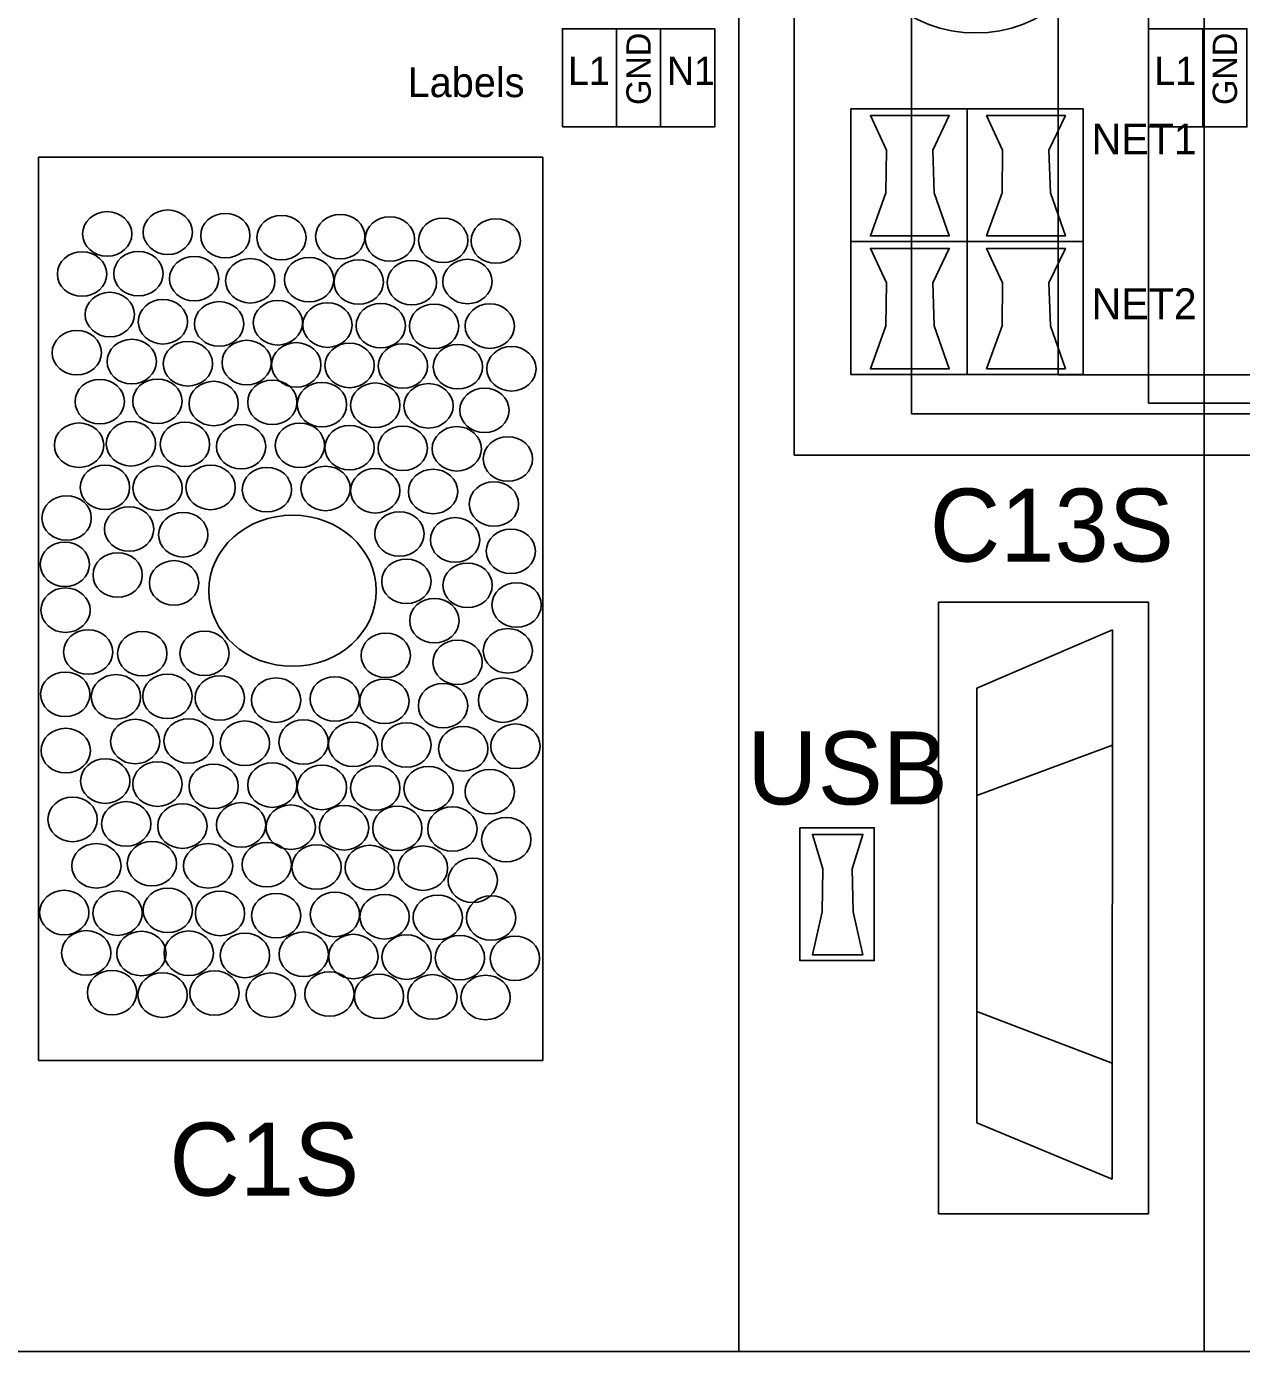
# Model space of a CAD drawing. Extents: x -9045 to 5486, y -3182 to 3962.
# Drawn here: x -2908.3 to -2787.6, y 1158.6 to 1290.3 of the extents above; entities that cross this region are included whole.
import ezdxf

# ---------------------------------------------------------------- set-up
doc = ezdxf.new("R2010")
doc.units = 0
for name, color, linetype in [('Level 13', 7, 'Continuous'), ('Level 16', 7, 'Continuous'), ('Level 17', 7, 'Continuous'), ('Level 19', 7, 'Continuous')]:
    doc.layers.add(name, color=color, linetype=linetype)

msp = doc.modelspace()

# ---------------------------------------------------------------- linework, layer by layer
at = {"layer": 'Level 13'}
for p, q in [((-2832.05, 1247.67), (-2832.05, 1331.14)), ((-2820.36, 1251.79), (-2820.36, 1331.14)), ((-2805.81, 1255.67), (-2805.81, 1323.87)), ((-2805.81, 1255.67), (-2724.86, 1255.67)), ((-2721, 1251.79), (-2820.36, 1251.79)), ((-2832.05, 1247.67), (-2717.77, 1247.67))]:
    msp.add_line(p, q, dxfattribs=at)
for points in [[(-2855.07, 1280.29), (-2849.69, 1280.29), (-2849.69, 1290.04), (-2855.07, 1290.04)], [(-2855.07, 1280.29), (-2849.69, 1280.29), (-2849.69, 1290.04), (-2855.07, 1290.04)], [(-2849.69, 1280.29), (-2845.32, 1280.29), (-2845.32, 1290.04), (-2849.69, 1290.04)], [(-2845.32, 1280.29), (-2839.93, 1280.29), (-2839.93, 1290.04), (-2845.32, 1290.04)], [(-2845.32, 1280.29), (-2839.93, 1280.29), (-2839.93, 1290.04), (-2845.32, 1290.04)], [(-2796.81, 1280.29), (-2791.42, 1280.29), (-2791.42, 1290.04), (-2796.81, 1290.04)], [(-2796.81, 1280.29), (-2791.42, 1280.29), (-2791.42, 1290.04), (-2796.81, 1290.04)], [(-2791.42, 1280.29), (-2787.05, 1280.29), (-2787.05, 1290.04), (-2791.42, 1290.04)]]:
    msp.add_lwpolyline(points, close=True, dxfattribs=at)
for points in [[(-2855.07, 1280.29), (-2855.07, 1290.04), (-2849.69, 1290.04), (-2849.69, 1280.29), (-2855.07, 1280.29)], [(-2845.32, 1280.29), (-2845.32, 1290.04), (-2839.93, 1290.04), (-2839.93, 1280.29), (-2845.32, 1280.29)], [(-2796.81, 1280.29), (-2796.81, 1290.04), (-2791.42, 1290.04), (-2791.42, 1280.29), (-2796.81, 1280.29)]]:
    msp.add_lwpolyline(points, dxfattribs=at)
at = {"layer": 'Level 16'}
msp.add_line((-3074.99, 1158.63), (-2547.61, 1158.63), dxfattribs=at)
at = {"layer": 'Level 17'}
for p, q in [((-2837.53, 1365.02), (-2837.53, 1158.68)), ((-2791.29, 1365.02), (-2791.29, 1158.68)), ((-2907.12, 1187.55), (-2907.12, 1277.28)), ((-2907.12, 1277.28), (-2857.01, 1277.28)), ((-2857.01, 1277.28), (-2857.01, 1187.55)), ((-2817.7, 1219.13), (-2817.7, 1233.06)), ((-2817.7, 1233.06), (-2796.82, 1233.06)), ((-2796.82, 1233.06), (-2796.82, 1172.31)), ((-2817.7, 1172.31), (-2817.7, 1219.13)), ((-2857.01, 1187.55), (-2907.12, 1187.55)), ((-2796.82, 1172.31), (-2817.7, 1172.31))]:
    msp.add_line(p, q, dxfattribs=at)
for points in [[(-3074.99, 1365.01), (-2547.71, 1365.01), (-2547.71, 1158.63), (-3074.99, 1158.63)], [(-2826.41, 1282.08), (-2814.86, 1282.08), (-2814.86, 1268.89), (-2826.41, 1268.89)], [(-2822.92, 1273.73), (-2822.86, 1277.99), (-2824.46, 1281.41), (-2816.63, 1281.41), (-2818.26, 1277.99), (-2818.11, 1273.73), (-2816.63, 1269.46), (-2824.46, 1269.46)], [(-2814.86, 1282.08), (-2803.31, 1282.08), (-2803.31, 1268.89), (-2814.86, 1268.89)], [(-2811.37, 1273.73), (-2811.32, 1277.99), (-2812.91, 1281.41), (-2805.08, 1281.41), (-2806.72, 1277.99), (-2806.57, 1273.73), (-2805.08, 1269.46), (-2812.91, 1269.46)], [(-2826.41, 1268.89), (-2814.86, 1268.89), (-2814.86, 1255.7), (-2826.41, 1255.7)], [(-2822.92, 1260.54), (-2822.86, 1264.8), (-2824.46, 1268.22), (-2816.63, 1268.22), (-2818.26, 1264.8), (-2818.11, 1260.54), (-2816.63, 1256.27), (-2824.46, 1256.27)], [(-2814.86, 1268.89), (-2803.31, 1268.89), (-2803.31, 1255.7), (-2814.86, 1255.7)], [(-2811.37, 1260.54), (-2811.32, 1264.8), (-2812.91, 1268.22), (-2805.08, 1268.22), (-2806.72, 1264.8), (-2806.57, 1260.54), (-2805.08, 1256.27), (-2812.91, 1256.27)], [(-2800.41, 1230.32), (-2800.44, 1175.76), (-2813.89, 1181.36), (-2813.89, 1224.52)], [(-2800.41, 1218.88), (-2800.44, 1187.29), (-2813.89, 1192.42), (-2813.89, 1213.86)], [(-2800.41, 1218.88), (-2800.44, 1187.29), (-2813.89, 1192.42), (-2813.89, 1213.86)], [(-2831.47, 1210.66), (-2824.08, 1210.66), (-2824.08, 1197.47), (-2831.47, 1197.47)], [(-2829.24, 1202.31), (-2829.2, 1206.58), (-2830.22, 1210), (-2825.21, 1210), (-2826.26, 1206.58), (-2826.16, 1202.31), (-2825.21, 1198.04), (-2830.22, 1198.04)]]:
    msp.add_lwpolyline(points, close=True, dxfattribs=at)
for centre, major_axis in [((-2814, 1300.43), (11.97, 0)), ((-2900.3, 1269.66), (2.45, 0)), ((-2894.28, 1269.83), (2.45, 0)), ((-2888.56, 1269.49), (2.45, 0)), ((-2877.14, 1269.39), (2.45, 0)), ((-2882.98, 1269.28), (2.45, 0)), ((-2872.21, 1269.16), (2.45, 0)), ((-2866.91, 1269.02), (2.45, 0)), ((-2861.69, 1268.96), (2.45, 0)), ((-2902.8, 1265.67), (2.45, 0)), ((-2897.2, 1265.71), (2.45, 0)), ((-2891.66, 1265.21), (2.45, 0)), ((-2886.08, 1265), (2.45, 0)), ((-2880.24, 1265.11), (2.45, 0)), ((-2875.31, 1264.88), (2.45, 0)), ((-2870.02, 1264.82), (2.45, 0)), ((-2864.5, 1264.93), (2.45, 0)), ((-2900.04, 1261.65), (2.45, 0)), ((-2894.76, 1260.93), (2.45, 0)), ((-2889.18, 1260.72), (2.45, 0)), ((-2883.34, 1260.83), (2.45, 0)), ((-2878.41, 1260.6), (2.45, 0)), ((-2873.12, 1260.54), (2.45, 0)), ((-2867.82, 1260.48), (2.45, 0)), ((-2862.28, 1260.5), (2.45, 0)), ((-2903.32, 1257.86), (2.45, 0)), ((-2897.86, 1256.98), (2.45, 0)), ((-2892.28, 1256.76), (2.45, 0)), ((-2886.44, 1256.88), (2.45, 0)), ((-2881.51, 1256.65), (2.45, 0)), ((-2876.22, 1256.59), (2.45, 0)), ((-2870.92, 1256.53), (2.45, 0)), ((-2865.45, 1256.47), (2.45, 0)), ((-2860.13, 1256.26), (2.45, 0)), ((-2901.04, 1253), (2.45, 0)), ((-2895.31, 1253.03), (2.45, 0)), ((-2889.72, 1252.81), (2.45, 0)), ((-2883.89, 1252.93), (2.45, 0)), ((-2878.96, 1252.7), (2.45, 0)), ((-2873.66, 1252.64), (2.45, 0)), ((-2868.37, 1252.58), (2.45, 0)), ((-2862.81, 1252.14), (2.45, 0)), ((-2903.1, 1248.67), (2.45, 0)), ((-2897.94, 1248.81), (2.45, 0)), ((-2892.57, 1248.75), (2.45, 0)), ((-2886.99, 1248.53), (2.45, 0)), ((-2881.15, 1248.65), (2.45, 0)), ((-2876.22, 1248.42), (2.45, 0)), ((-2870.93, 1248.36), (2.45, 0)), ((-2865.56, 1248.31), (2.45, 0)), ((-2860.48, 1247.3), (2.45, 0)), ((-2900.52, 1244.48), (2.45, 0)), ((-2895.3, 1244.4), (2.45, 0)), ((-2890.02, 1244.47), (2.45, 0)), ((-2884.43, 1244.25), (2.45, 0)), ((-2878.6, 1244.37), (2.45, 0)), ((-2873.67, 1244.14), (2.45, 0)), ((-2867.92, 1244.07), (2.45, 0)), ((-2861.87, 1242.82), (2.45, 0)), ((-2904.33, 1241.43), (2.45, 0)), ((-2898.12, 1240.34), (2.45, 0)), ((-2892.74, 1239.77), (2.45, 0)), ((-2881.88, 1234.21), (8.32, 0)), ((-2871.26, 1239.85), (2.45, 0)), ((-2865.73, 1239.26), (2.45, 0)), ((-2860.19, 1238.13), (2.45, 0)), ((-2904.51, 1236.83), (2.45, 0)), ((-2899.26, 1235.77), (2.45, 0)), ((-2893.66, 1234.99), (2.45, 0)), ((-2870.57, 1235.14), (2.45, 0)), ((-2864.49, 1234.75), (2.45, 0)), ((-2859.62, 1232.8), (2.45, 0)), ((-2904.44, 1232.28), (2.45, 0)), ((-2867.79, 1231.23), (2.45, 0)), ((-2902.19, 1228.12), (2.45, 0)), ((-2896.81, 1227.96), (2.45, 0)), ((-2890.63, 1227.99), (2.45, 0)), ((-2872.62, 1227.79), (2.45, 0)), ((-2860.49, 1228.24), (2.45, 0)), ((-2865.48, 1227.1), (2.45, 0)), ((-2904.47, 1223.92), (2.45, 0)), ((-2899.43, 1223.67), (2.45, 0)), ((-2894.32, 1223.72), (2.45, 0)), ((-2889.11, 1223.56), (2.45, 0)), ((-2883.52, 1223.34), (2.45, 0)), ((-2877.69, 1223.46), (2.45, 0)), ((-2860.97, 1223.34), (2.45, 0)), ((-2872.75, 1223.23), (2.45, 0)), ((-2866.93, 1222.79), (2.45, 0)), ((-2904.42, 1218.33), (2.45, 0)), ((-2897.52, 1219.23), (2.45, 0)), ((-2892.21, 1219.28), (2.45, 0)), ((-2886.62, 1219.06), (2.45, 0)), ((-2880.79, 1219.18), (2.45, 0)), ((-2875.86, 1218.95), (2.45, 0)), ((-2870.56, 1218.89), (2.45, 0)), ((-2864.92, 1218.51), (2.45, 0)), ((-2859.73, 1218.76), (2.45, 0)), ((-2900.5, 1215.3), (2.45, 0)), ((-2895.31, 1215), (2.45, 0)), ((-2889.72, 1214.78), (2.45, 0)), ((-2883.89, 1214.9), (2.45, 0)), ((-2878.96, 1214.67), (2.45, 0)), ((-2873.66, 1214.61), (2.45, 0)), ((-2868.37, 1214.55), (2.45, 0)), ((-2862.28, 1214.25), (2.45, 0)), ((-2903.74, 1211.49), (2.45, 0)), ((-2898.41, 1211.05), (2.45, 0)), ((-2892.83, 1210.83), (2.45, 0)), ((-2886.99, 1210.95), (2.45, 0)), ((-2882.06, 1210.72), (2.45, 0)), ((-2876.76, 1210.66), (2.45, 0)), ((-2871.47, 1210.6), (2.45, 0)), ((-2866, 1210.54), (2.45, 0)), ((-2860.64, 1209.48), (2.45, 0)), ((-2901.37, 1206.88), (2.45, 0)), ((-2895.86, 1207.1), (2.45, 0)), ((-2890.27, 1206.88), (2.45, 0)), ((-2884.44, 1207), (2.45, 0)), ((-2879.5, 1206.76), (2.45, 0)), ((-2874.21, 1206.71), (2.45, 0)), ((-2868.92, 1206.65), (2.45, 0)), ((-2863.97, 1205.44), (2.45, 0)), ((-2894.28, 1202.46), (2.45, 0)), ((-2904.57, 1202.24), (2.45, 0)), ((-2899.27, 1202.18), (2.45, 0)), ((-2889.09, 1202.15), (2.45, 0)), ((-2883.51, 1201.93), (2.45, 0)), ((-2877.67, 1202.05), (2.45, 0)), ((-2872.74, 1201.82), (2.45, 0)), ((-2867.45, 1201.76), (2.45, 0)), ((-2862.15, 1201.7), (2.45, 0)), ((-2902.38, 1198.23), (2.45, 0)), ((-2896.9, 1198.17), (2.45, 0)), ((-2892.19, 1198.2), (2.45, 0)), ((-2886.61, 1197.98), (2.45, 0)), ((-2880.77, 1198.1), (2.45, 0)), ((-2875.84, 1197.87), (2.45, 0)), ((-2870.55, 1197.81), (2.45, 0)), ((-2865.25, 1197.75), (2.45, 0)), ((-2859.78, 1197.69), (2.45, 0)), ((-2899.82, 1194.28), (2.45, 0)), ((-2894.8, 1194.04), (2.45, 0)), ((-2889.64, 1194.25), (2.45, 0)), ((-2884.05, 1194.03), (2.45, 0)), ((-2878.22, 1194.15), (2.45, 0)), ((-2873.29, 1193.92), (2.45, 0)), ((-2867.99, 1193.86), (2.45, 0)), ((-2862.7, 1193.8), (2.45, 0))]:
    msp.add_ellipse(centre, major_axis=major_axis, ratio=0.9025, dxfattribs=at)
at = {"layer": 'Level 19'}
for q in [(-2796.84, 1335.57), (-2721.07, 1252.83)]:
    msp.add_line((-2796.84, 1252.83), q, dxfattribs=at)

# ---------------------------------------------------------------- texts
at = {"layer": 'Level 13'}
for p in [(-2846.29, 1282.47), (-2788.03, 1282.47)]:
    msp.add_text('GND', height=2.416, rotation=90, dxfattribs=at).set_placement(p)
for s, height, p in [('Labels', 2.949, (-2870.45, 1283.25)), ('L1', 2.787, (-2854.51, 1284.47)), ('N1', 2.787, (-2844.67, 1284.47)), ('L1', 2.787, (-2796.24, 1284.47))]:
    msp.add_text(s, height=height, dxfattribs=at).set_placement(p)
at = {"layer": 'Level 17'}
for s, height, p in [('NET1', 3.058, (-2802.49, 1277.56)), ('NET2', 3.058, (-2802.49, 1261.19)), ('C13S', 7.249, (-2818.56, 1237.11)), ('USB', 7.249, (-2836.7, 1212.98)), ('C1S', 7.249, (-2894.12, 1174.12))]:
    msp.add_text(s, height=height, dxfattribs=at).set_placement(p)

doc.saveas('drawing.dxf')
